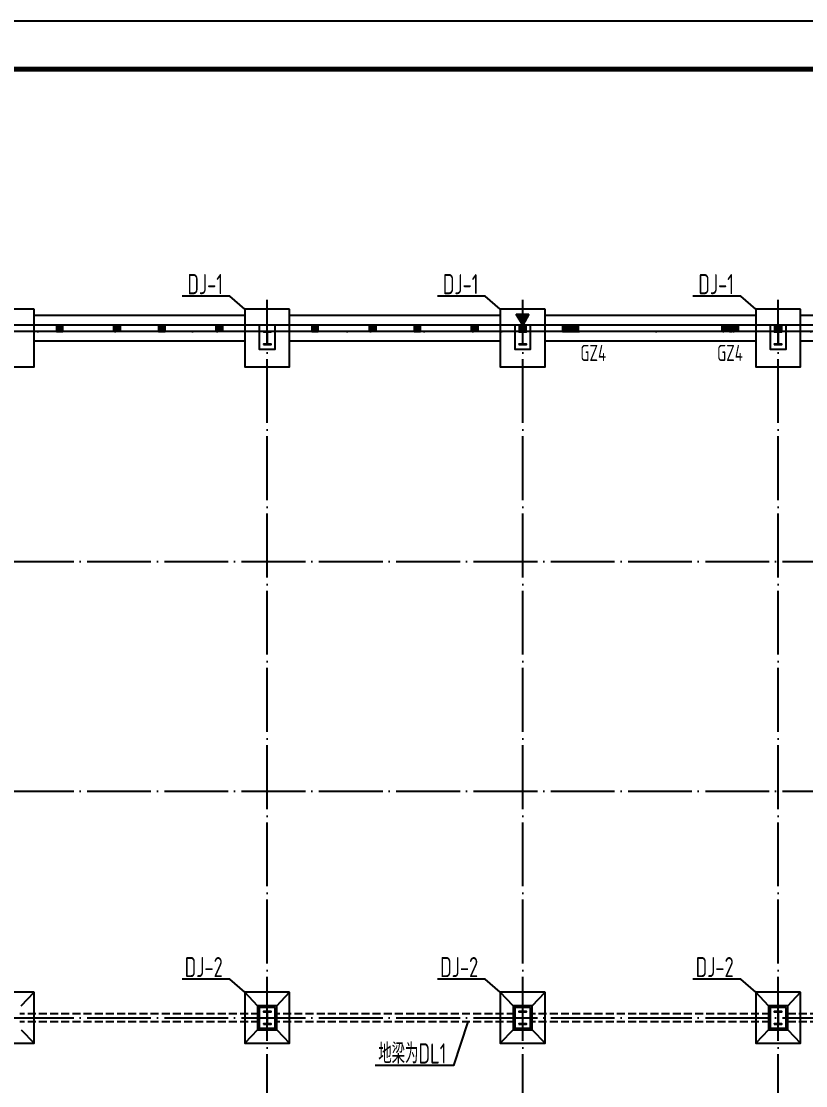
# Model space of a CAD drawing. Extents: x 32461 to 372567, y -698896 to 182569.
# Drawn here: x 105393 to 129956, y -35060 to -1707 of the extents above; entities that cross this region are included whole.
import ezdxf

# ---------------------------------------------------------------- set-up
doc = ezdxf.new("R2010")
doc.units = 0
doc.header["$LTSCALE"] = 1000
doc.header["$MEASUREMENT"] = 0
for name, pattern in [('DASH', [0.35, 0.25, -0.1]), ('DASHDOT', [25.4, 12.7, -6.35, 0, -6.35]), ('DOTE', [2.42, 2, -0.2, 0.02, -0.2])]:
    doc.linetypes.add(name, pattern=pattern)
for name, color, linetype in [('DHX', 1, 'DASHDOT'), ('DOTE', 252, 'CONTINUOUS'), ('GZ', 30, 'CONTINUOUS'), ('GZWZ', 20, 'CONTINUOUS'), ('PUB_TITLE', 4, 'CONTINUOUS'), ('S1', 2, 'CONTINUOUS'), ('WALL', 6, 'CONTINUOUS'), ('基础', 2, 'CONTINUOUS'), ('基础堆坡线', 97, 'CONTINUOUS'), ('基础编号', 255, 'CONTINUOUS'), ('柱', 2, 'CONTINUOUS'), ('梁', 4, 'DASH'), ('钢柱', 3, 'CONTINUOUS')]:
    doc.layers.add(name, color=color, linetype=linetype)
doc.styles.add('TSSD_REIN', font='atssdeng.shx', dxfattribs={"width": 0.7, "bigfont": 'atssdchn.shx'})

msp = doc.modelspace()

# ---------------------------------------------------------------- hatches: boundary and pattern name
at = {"layer": 'DHX'}
msp.add_hatch(color=256, dxfattribs=at).paths.add_polyline_path([(120890, -10882.5), (121289.7, -10882.5), (121093.1, -11230.6)])
at = {"layer": 'GZ'}
h = msp.add_hatch(dxfattribs=at)
h.set_pattern_fill('钢筋混凝土', color=256, scale=20, style=0)
h.set_pattern_definition([(135, (160077.446, -87035.726), (35.35534, 35.35534), []), (130, (160077.45, -87035.73), (-143.45204, -12.55043), [15, -165]), (185, (160077.45, -87035.73), (27.75027, 150.43843), [12, -132]), (79.5486, (160065.49, -87036.77), (-115.70188, 137.8879), [12.74804, -140.22842]), (133.8158, (160077.45, -86995.73), (-213.4482, -33.1038), [22.5, -247.5]), (83.3644, (160059.66, -86998.48), (-186.93254, 194.82357), [19.12206, -210.3426]), (188.8158, (160077.45, -86995.73), (-186.9324, 194.8237), [18, -198]), (159, (160057.45, -87005.73), (-119.38141, -80.52378), [15, -165]), (214, (160057.45, -87005.73), (-48.66307, 145.03), [12, -132]), (108.5486, (160047.5, -87012.44), (-168.04453, 64.5061), [12.74804, -140.22842]), (142.5, (160077.446, -87035.726), (-2.43197, 66.57877), [0, -130.4, 0, -134, 0, -132.5]), (172.5, (160077.446, -87035.726), (-52.61391, 78.88234), [0, -76.4, 0, -127.4, 0, -50.5]), (212.5, (160122.046, -87035.726), (-106.764487, -4.510974), [0, -50, 0, -156, 0, -207]), (222.5, (160142.05, -87035.73), (-116.63723, 20.021), [0, -65, 0, -103.6, 0, -147])])
h.paths.add_polyline_path([(106692.8, -11230.6), (106492.8, -11230.6), (106492.8, -11430.6), (106692.8, -11430.6)])
h = msp.add_hatch(dxfattribs=at)
h.set_pattern_fill('钢筋混凝土', color=256, scale=20, style=0)
h.set_pattern_definition([(45, (54908.16, -87035.726), (-35.35534, 35.35534), []), (50, (54908.16, -87035.73), (143.45204, -12.55043), [15, -165]), (355, (54908.16, -87035.73), (-27.75027, 150.43843), [12, -132]), (100.4514, (54920.12, -87036.77), (115.70188, 137.8879), [12.74804, -140.22842]), (46.1842, (54908.16, -86995.73), (213.4482, -33.1038), [22.5, -247.5]), (96.6356, (54925.95, -86998.48), (186.93254, 194.82357), [19.12206, -210.3426]), (351.1842, (54908.16, -86995.73), (186.9324, 194.8237), [18, -198]), (21, (54928.16, -87005.73), (119.38141, -80.52378), [15, -165]), (326, (54928.16, -87005.73), (48.66307, 145.03), [12, -132]), (71.4514, (54938.11, -87012.44), (168.04453, 64.5061), [12.74804, -140.22842]), (37.5, (54908.16, -87035.726), (2.43197, 66.57877), [0, -130.4, 0, -134, 0, -132.5]), (7.5, (54908.16, -87035.726), (52.61391, 78.88234), [0, -76.4, 0, -127.4, 0, -50.5]), (327.5, (54863.56, -87035.726), (106.764487, -4.510974), [0, -50, 0, -156, 0, -207]), (317.5, (54843.56, -87035.73), (116.63723, 20.021), [0, -65, 0, -103.6, 0, -147])])
h.paths.add_polyline_path([(108292.8, -11230.6), (108492.8, -11230.6), (108492.8, -11430.6), (108292.8, -11430.6)])
h = msp.add_hatch(dxfattribs=at)
h.set_pattern_fill('钢筋混凝土', color=256, scale=20, style=0)
h.set_pattern_definition([(135, (163277.75, -87035.726), (35.35534, 35.35534), []), (130, (163277.75, -87035.73), (-143.45204, -12.55043), [15, -165]), (185, (163277.75, -87035.73), (27.75027, 150.43843), [12, -132]), (79.5486, (163265.8, -87036.77), (-115.70188, 137.8879), [12.74804, -140.22842]), (133.8158, (163277.75, -86995.73), (-213.4482, -33.1038), [22.5, -247.5]), (83.3644, (163259.96, -86998.48), (-186.93254, 194.82357), [19.12206, -210.3426]), (188.8158, (163277.75, -86995.73), (-186.9324, 194.8237), [18, -198]), (159, (163257.75, -87005.73), (-119.38141, -80.52378), [15, -165]), (214, (163257.75, -87005.73), (-48.66307, 145.03), [12, -132]), (108.5486, (163247.8, -87012.44), (-168.04453, 64.5061), [12.74804, -140.22842]), (142.5, (163277.75, -87035.726), (-2.43197, 66.57877), [0, -130.4, 0, -134, 0, -132.5]), (172.5, (163277.75, -87035.726), (-52.61391, 78.88234), [0, -76.4, 0, -127.4, 0, -50.5]), (212.5, (163322.35, -87035.726), (-106.764487, -4.510974), [0, -50, 0, -156, 0, -207]), (222.5, (163342.35, -87035.73), (-116.63723, 20.021), [0, -65, 0, -103.6, 0, -147])])
h.paths.add_polyline_path([(109893.1, -11230.6), (109693.1, -11230.6), (109693.1, -11430.6), (109893.1, -11430.6)])
h = msp.add_hatch(dxfattribs=at)
h.set_pattern_fill('钢筋混凝土', color=256, scale=20, style=0)
h.set_pattern_definition([(45, (58108.467, -87035.726), (-35.35534, 35.35534), []), (50, (58108.47, -87035.73), (143.45204, -12.55043), [15, -165]), (355, (58108.47, -87035.73), (-27.75027, 150.43843), [12, -132]), (100.4514, (58120.42, -87036.77), (115.70188, 137.8879), [12.74804, -140.22842]), (46.1842, (58108.47, -86995.73), (213.4482, -33.1038), [22.5, -247.5]), (96.6356, (58126.25, -86998.48), (186.93254, 194.82357), [19.12206, -210.3426]), (351.1842, (58108.47, -86995.73), (186.9324, 194.8237), [18, -198]), (21, (58128.47, -87005.73), (119.38141, -80.52378), [15, -165]), (326, (58128.47, -87005.73), (48.66307, 145.03), [12, -132]), (71.4514, (58138.42, -87012.44), (168.04453, 64.5061), [12.74804, -140.22842]), (37.5, (58108.467, -87035.726), (2.43197, 66.57877), [0, -130.4, 0, -134, 0, -132.5]), (7.5, (58108.47, -87035.726), (52.61391, 78.88234), [0, -76.4, 0, -127.4, 0, -50.5]), (327.5, (58063.867, -87035.726), (106.764487, -4.510974), [0, -50, 0, -156, 0, -207]), (317.5, (58043.87, -87035.73), (116.63723, 20.021), [0, -65, 0, -103.6, 0, -147])])
h.paths.add_polyline_path([(111493.1, -11230.6), (111693.1, -11230.6), (111693.1, -11430.6), (111493.1, -11430.6)])
h = msp.add_hatch(dxfattribs=at)
h.set_pattern_fill('钢筋混凝土', color=256, scale=20, style=0)
h.set_pattern_definition([(135, (168077.446, -87035.726), (35.35534, 35.35534), []), (130, (168077.45, -87035.73), (-143.45204, -12.55043), [15, -165]), (185, (168077.45, -87035.73), (27.75027, 150.43843), [12, -132]), (79.5486, (168065.49, -87036.77), (-115.70188, 137.8879), [12.74804, -140.22842]), (133.8158, (168077.45, -86995.73), (-213.4482, -33.1038), [22.5, -247.5]), (83.3644, (168059.66, -86998.48), (-186.93254, 194.82357), [19.12206, -210.3426]), (188.8158, (168077.45, -86995.73), (-186.9324, 194.8237), [18, -198]), (159, (168057.45, -87005.73), (-119.38141, -80.52378), [15, -165]), (214, (168057.45, -87005.73), (-48.66307, 145.03), [12, -132]), (108.5486, (168047.5, -87012.44), (-168.04453, 64.5061), [12.74804, -140.22842]), (142.5, (168077.446, -87035.726), (-2.43197, 66.57877), [0, -130.4, 0, -134, 0, -132.5]), (172.5, (168077.446, -87035.726), (-52.61391, 78.88234), [0, -76.4, 0, -127.4, 0, -50.5]), (212.5, (168122.046, -87035.726), (-106.764487, -4.510974), [0, -50, 0, -156, 0, -207]), (222.5, (168142.05, -87035.73), (-116.63723, 20.021), [0, -65, 0, -103.6, 0, -147])])
h.paths.add_polyline_path([(114692.8, -11230.6), (114492.8, -11230.6), (114492.8, -11430.6), (114692.8, -11430.6)])
h = msp.add_hatch(dxfattribs=at)
h.set_pattern_fill('钢筋混凝土', color=256, scale=20, style=0)
h.set_pattern_definition([(45, (62908.16, -87035.726), (-35.35534, 35.35534), []), (50, (62908.16, -87035.73), (143.45204, -12.55043), [15, -165]), (355, (62908.16, -87035.73), (-27.75027, 150.43843), [12, -132]), (100.4514, (62920.12, -87036.77), (115.70188, 137.8879), [12.74804, -140.22842]), (46.1842, (62908.16, -86995.73), (213.4482, -33.1038), [22.5, -247.5]), (96.6356, (62925.95, -86998.48), (186.93254, 194.82357), [19.12206, -210.3426]), (351.1842, (62908.16, -86995.73), (186.9324, 194.8237), [18, -198]), (21, (62928.16, -87005.73), (119.38141, -80.52378), [15, -165]), (326, (62928.16, -87005.73), (48.66307, 145.03), [12, -132]), (71.4514, (62938.11, -87012.44), (168.04453, 64.5061), [12.74804, -140.22842]), (37.5, (62908.16, -87035.726), (2.43197, 66.57877), [0, -130.4, 0, -134, 0, -132.5]), (7.5, (62908.16, -87035.726), (52.61391, 78.88234), [0, -76.4, 0, -127.4, 0, -50.5]), (327.5, (62863.56, -87035.726), (106.764487, -4.510974), [0, -50, 0, -156, 0, -207]), (317.5, (62843.56, -87035.73), (116.63723, 20.021), [0, -65, 0, -103.6, 0, -147])])
h.paths.add_polyline_path([(116292.8, -11230.6), (116492.8, -11230.6), (116492.8, -11430.6), (116292.8, -11430.6)])
h = msp.add_hatch(dxfattribs=at)
h.set_pattern_fill('钢筋混凝土', color=256, scale=20, style=0)
h.set_pattern_definition([(135, (171277.75, -87035.726), (35.35534, 35.35534), []), (130, (171277.75, -87035.73), (-143.45204, -12.55043), [15, -165]), (185, (171277.75, -87035.73), (27.75027, 150.43843), [12, -132]), (79.5486, (171265.8, -87036.77), (-115.70188, 137.8879), [12.74804, -140.22842]), (133.8158, (171277.75, -86995.73), (-213.4482, -33.1038), [22.5, -247.5]), (83.3644, (171259.96, -86998.48), (-186.93254, 194.82357), [19.12206, -210.3426]), (188.8158, (171277.75, -86995.73), (-186.9324, 194.8237), [18, -198]), (159, (171257.75, -87005.73), (-119.38141, -80.52378), [15, -165]), (214, (171257.75, -87005.73), (-48.66307, 145.03), [12, -132]), (108.5486, (171247.8, -87012.44), (-168.04453, 64.5061), [12.74804, -140.22842]), (142.5, (171277.75, -87035.726), (-2.43197, 66.57877), [0, -130.4, 0, -134, 0, -132.5]), (172.5, (171277.75, -87035.726), (-52.61391, 78.88234), [0, -76.4, 0, -127.4, 0, -50.5]), (212.5, (171322.35, -87035.726), (-106.764487, -4.510974), [0, -50, 0, -156, 0, -207]), (222.5, (171342.35, -87035.73), (-116.63723, 20.021), [0, -65, 0, -103.6, 0, -147])])
h.paths.add_polyline_path([(117893.1, -11230.6), (117693.1, -11230.6), (117693.1, -11430.6), (117893.1, -11430.6)])
h = msp.add_hatch(dxfattribs=at)
h.set_pattern_fill('钢筋混凝土', color=256, scale=20, style=0)
h.set_pattern_definition([(45, (66108.467, -87035.726), (-35.35534, 35.35534), []), (50, (66108.47, -87035.73), (143.45204, -12.55043), [15, -165]), (355, (66108.47, -87035.73), (-27.75027, 150.43843), [12, -132]), (100.4514, (66120.42, -87036.77), (115.70188, 137.8879), [12.74804, -140.22842]), (46.1842, (66108.47, -86995.73), (213.4482, -33.1038), [22.5, -247.5]), (96.6356, (66126.25, -86998.48), (186.93254, 194.82357), [19.12206, -210.3426]), (351.1842, (66108.47, -86995.73), (186.9324, 194.8237), [18, -198]), (21, (66128.47, -87005.73), (119.38141, -80.52378), [15, -165]), (326, (66128.47, -87005.73), (48.66307, 145.03), [12, -132]), (71.4514, (66138.42, -87012.44), (168.04453, 64.5061), [12.74804, -140.22842]), (37.5, (66108.467, -87035.726), (2.43197, 66.57877), [0, -130.4, 0, -134, 0, -132.5]), (7.5, (66108.47, -87035.726), (52.61391, 78.88234), [0, -76.4, 0, -127.4, 0, -50.5]), (327.5, (66063.867, -87035.726), (106.764487, -4.510974), [0, -50, 0, -156, 0, -207]), (317.5, (66043.87, -87035.73), (116.63723, 20.021), [0, -65, 0, -103.6, 0, -147])])
h.paths.add_polyline_path([(119493.1, -11230.6), (119693.1, -11230.6), (119693.1, -11430.6), (119493.1, -11430.6)])
h = msp.add_hatch(dxfattribs=at)
h.set_pattern_fill('钢筋混凝土', color=256, scale=20, style=0)
h.set_pattern_definition([(45, (67608.41, -87035.726), (-35.35534, 35.35534), []), (50, (67608.41, -87035.73), (143.45204, -12.55043), [15, -165]), (355, (67608.41, -87035.73), (-27.75027, 150.43843), [12, -132]), (100.4514, (67620.36, -87036.77), (115.70188, 137.8879), [12.74804, -140.22842]), (46.1842, (67608.4, -86995.73), (213.4482, -33.1038), [22.5, -247.5]), (96.6356, (67626.2, -86998.48), (186.93254, 194.82357), [19.12206, -210.3426]), (351.1842, (67608.4, -86995.73), (186.9324, 194.8237), [18, -198]), (21, (67628.41, -87005.73), (119.38141, -80.52378), [15, -165]), (326, (67628.41, -87005.73), (48.66307, 145.03), [12, -132]), (71.4514, (67638.36, -87012.44), (168.04453, 64.5061), [12.74804, -140.22842]), (37.5, (67608.41, -87035.726), (2.43197, 66.57877), [0, -130.4, 0, -134, 0, -132.5]), (7.5, (67608.41, -87035.726), (52.61391, 78.88234), [0, -76.4, 0, -127.4, 0, -50.5]), (327.5, (67563.81, -87035.726), (106.764487, -4.510974), [0, -50, 0, -156, 0, -207]), (317.5, (67543.81, -87035.73), (116.63723, 20.021), [0, -65, 0, -103.6, 0, -147])])
h.paths.add_polyline_path([(120993.1, -11230.6), (121193.1, -11230.6), (121193.1, -11430.6), (120993.1, -11430.6)])
h = msp.add_hatch(dxfattribs=at)
h.set_pattern_fill('钢筋混凝土', color=256, scale=20, style=0)
h.set_pattern_definition([(135, (176227.694, -87035.726), (35.35534, 35.35534), []), (130, (176227.69, -87035.73), (-143.45204, -12.55043), [15, -165]), (185, (176227.7, -87035.73), (27.75027, 150.43843), [12, -132]), (79.5486, (176215.74, -87036.77), (-115.70188, 137.8879), [12.74804, -140.22842]), (133.8158, (176227.7, -86995.73), (-213.4482, -33.1038), [22.5, -247.5]), (83.3644, (176209.9, -86998.48), (-186.93254, 194.82357), [19.12206, -210.3426]), (188.8158, (176227.7, -86995.73), (-186.9324, 194.8237), [18, -198]), (159, (176207.69, -87005.73), (-119.38141, -80.52378), [15, -165]), (214, (176207.7, -87005.73), (-48.66307, 145.03), [12, -132]), (108.5486, (176197.75, -87012.44), (-168.04453, 64.5061), [12.74804, -140.22842]), (142.5, (176227.694, -87035.726), (-2.43197, 66.57877), [0, -130.4, 0, -134, 0, -132.5]), (172.5, (176227.694, -87035.726), (-52.61391, 78.88234), [0, -76.4, 0, -127.4, 0, -50.5]), (212.5, (176272.294, -87035.726), (-106.764487, -4.510974), [0, -50, 0, -156, 0, -207]), (222.5, (176292.29, -87035.73), (-116.63723, 20.021), [0, -65, 0, -103.6, 0, -147])])
h.paths.add_polyline_path([(122843.1, -11230.6), (122343.1, -11230.6), (122343.1, -11430.6), (122843.1, -11430.6)])
h = msp.add_hatch(dxfattribs=at)
h.set_pattern_fill('钢筋混凝土', color=256, scale=20, style=0)
h.set_pattern_definition([(45, (73958.41, -87035.726), (-35.35534, 35.35534), []), (50, (73958.41, -87035.73), (143.45204, -12.55043), [15, -165]), (355, (73958.41, -87035.73), (-27.75027, 150.43843), [12, -132]), (100.4514, (73970.36, -87036.77), (115.70188, 137.8879), [12.74804, -140.22842]), (46.1842, (73958.4, -86995.73), (213.4482, -33.1038), [22.5, -247.5]), (96.6356, (73976.2, -86998.48), (186.93254, 194.82357), [19.12206, -210.3426]), (351.1842, (73958.4, -86995.73), (186.9324, 194.8237), [18, -198]), (21, (73978.41, -87005.73), (119.38141, -80.52378), [15, -165]), (326, (73978.41, -87005.73), (48.66307, 145.03), [12, -132]), (71.4514, (73988.36, -87012.44), (168.04453, 64.5061), [12.74804, -140.22842]), (37.5, (73958.41, -87035.726), (2.43197, 66.57877), [0, -130.4, 0, -134, 0, -132.5]), (7.5, (73958.41, -87035.726), (52.61391, 78.88234), [0, -76.4, 0, -127.4, 0, -50.5]), (327.5, (73913.81, -87035.726), (106.764487, -4.510974), [0, -50, 0, -156, 0, -207]), (317.5, (73893.81, -87035.73), (116.63723, 20.021), [0, -65, 0, -103.6, 0, -147])])
h.paths.add_polyline_path([(127343.1, -11230.6), (127843.1, -11230.6), (127843.1, -11430.6), (127343.1, -11430.6)])
h = msp.add_hatch(dxfattribs=at)
h.set_pattern_fill('钢筋混凝土', color=256, scale=20, style=0)
h.set_pattern_definition([(45, (75608.41, -87035.726), (-35.35534, 35.35534), []), (50, (75608.41, -87035.73), (143.45204, -12.55043), [15, -165]), (355, (75608.41, -87035.73), (-27.75027, 150.43843), [12, -132]), (100.4514, (75620.36, -87036.77), (115.70188, 137.8879), [12.74804, -140.22842]), (46.1842, (75608.4, -86995.73), (213.4482, -33.1038), [22.5, -247.5]), (96.6356, (75626.2, -86998.48), (186.93254, 194.82357), [19.12206, -210.3426]), (351.1842, (75608.4, -86995.73), (186.9324, 194.8237), [18, -198]), (21, (75628.41, -87005.73), (119.38141, -80.52378), [15, -165]), (326, (75628.41, -87005.73), (48.66307, 145.03), [12, -132]), (71.4514, (75638.36, -87012.44), (168.04453, 64.5061), [12.74804, -140.22842]), (37.5, (75608.41, -87035.726), (2.43197, 66.57877), [0, -130.4, 0, -134, 0, -132.5]), (7.5, (75608.41, -87035.726), (52.61391, 78.88234), [0, -76.4, 0, -127.4, 0, -50.5]), (327.5, (75563.81, -87035.726), (106.764487, -4.510974), [0, -50, 0, -156, 0, -207]), (317.5, (75543.81, -87035.73), (116.63723, 20.021), [0, -65, 0, -103.6, 0, -147])])
h.paths.add_polyline_path([(128993.1, -11230.6), (129193.1, -11230.6), (129193.1, -11430.6), (128993.1, -11430.6)])

# ---------------------------------------------------------------- linework, layer by layer
at = {"layer": 'DHX'}
msp.add_lwpolyline([(120890, -10882.5), (121289.7, -10882.5), (121093.1, -11230.6)], close=True, dxfattribs=at)
at = {"layer": 'DOTE', "color": 251, "linetype": 'DOTE'}
for p, q in [((113093.1, -55430.6), (113093.1, -10430.6)), ((121093.1, -55430.6), (121093.1, -10430.6)), ((129093.1, -55430.6), (129093.1, -10430.6)), ((154093.1, -11430.6), (88093.1, -11430.6)), ((88093.1, -18630.6), (154193.1, -18630.6)), ((88093.1, -25830.6), (154193.1, -25830.6)), ((88093.1, -32930.6), (154093.1, -32930.6))]:
    msp.add_line(p, q, dxfattribs=at)
at = {"layer": 'GZ'}
for points in [[(106692.8, -11230.6), (106492.8, -11230.6), (106492.8, -11430.6), (106692.8, -11430.6)], [(108292.8, -11230.6), (108492.8, -11230.6), (108492.8, -11430.6), (108292.8, -11430.6)], [(109893.1, -11230.6), (109693.1, -11230.6), (109693.1, -11430.6), (109893.1, -11430.6)], [(111493.1, -11230.6), (111693.1, -11230.6), (111693.1, -11430.6), (111493.1, -11430.6)], [(114692.8, -11230.6), (114492.8, -11230.6), (114492.8, -11430.6), (114692.8, -11430.6)], [(116292.8, -11230.6), (116492.8, -11230.6), (116492.8, -11430.6), (116292.8, -11430.6)], [(117893.1, -11230.6), (117693.1, -11230.6), (117693.1, -11430.6), (117893.1, -11430.6)], [(119493.1, -11230.6), (119693.1, -11230.6), (119693.1, -11430.6), (119493.1, -11430.6)], [(120993.1, -11230.6), (121193.1, -11230.6), (121193.1, -11430.6), (120993.1, -11430.6)], [(122843.1, -11230.6), (122343.1, -11230.6), (122343.1, -11430.6), (122843.1, -11430.6)], [(127343.1, -11230.6), (127843.1, -11230.6), (127843.1, -11430.6), (127343.1, -11430.6)], [(128993.1, -11230.6), (129193.1, -11230.6), (129193.1, -11430.6), (128993.1, -11430.6)]]:
    msp.add_lwpolyline(points, close=True, dxfattribs=at)
at = {"layer": 'PUB_TITLE'}
msp.add_lwpolyline([(74273.1, -64706.8), (185723.1, -64706.8), (185723.1, -1706.8), (74273.1, -1706.8)], close=True, dxfattribs=at)
at = {"layer": 'PUB_TITLE', "const_width": 150}
msp.add_lwpolyline([(78023.1, -63206.8), (184223.1, -63206.8), (184223.1, -3206.8), (78023.1, -3206.8)], close=True, dxfattribs=at)
at = {"layer": 'S1'}
for p, q in [((112393.1, -10930.6), (105793.1, -10930.6)), ((120393.1, -10930.6), (113793.1, -10930.6)), ((128393.1, -10930.6), (121793.1, -10930.6)), ((135493.1, -10930.6), (129793.1, -10930.6)), ((112393.1, -11730.6), (105793.1, -11730.6)), ((120393.1, -11730.6), (113793.1, -11730.6)), ((128393.1, -11730.6), (121793.1, -11730.6)), ((135493.1, -11730.6), (129793.1, -11730.6))]:
    msp.add_line(p, q, dxfattribs=at)
at = {"layer": 'WALL'}
for p, q in [((136543.1, -11230.6), (88893.1, -11230.6)), ((135943.1, -11430.6), (89093.1, -11430.6))]:
    msp.add_line(p, q, dxfattribs=at)
at = {"layer": '基础'}
for points in [[(105793.1, -10730.6), (104393.1, -10730.6), (104393.1, -12530.6), (105793.1, -12530.6)], [(113793.1, -10730.6), (112393.1, -10730.6), (112393.1, -12530.6), (113793.1, -12530.6)], [(121793.1, -10730.6), (120393.1, -10730.6), (120393.1, -12530.6), (121793.1, -12530.6)], [(129793.1, -10730.6), (128393.1, -10730.6), (128393.1, -12530.6), (129793.1, -12530.6)], [(105793.1, -32130.6), (104393.1, -32130.6), (104393.1, -33730.6), (105793.1, -33730.6)], [(113793.1, -32130.6), (112393.1, -32130.6), (112393.1, -33730.6), (113793.1, -33730.6)], [(121793.1, -32130.6), (120393.1, -32130.6), (120393.1, -33730.6), (121793.1, -33730.6)], [(129793.1, -32130.6), (128393.1, -32130.6), (128393.1, -33730.6), (129793.1, -33730.6)]]:
    msp.add_lwpolyline(points, close=True, dxfattribs=at)
at = {"layer": '基础堆坡线'}
for p, q in [((105393.1, -32555.6), (105793.1, -32130.6)), ((112793.1, -32555.6), (112393.1, -32130.6)), ((113393.1, -32555.6), (113793.1, -32130.6)), ((120793.1, -32555.6), (120393.1, -32130.6)), ((121393.1, -32555.6), (121793.1, -32130.6)), ((128793.1, -32555.6), (128393.1, -32130.6)), ((129393.1, -32555.6), (129793.1, -32130.6)), ((105393.1, -33305.6), (105793.1, -33730.6)), ((112793.1, -33305.6), (112393.1, -33730.6)), ((113393.1, -33305.6), (113793.1, -33730.6)), ((120793.1, -33305.6), (120393.1, -33730.6)), ((121393.1, -33305.6), (121793.1, -33730.6)), ((128793.1, -33305.6), (128393.1, -33730.6)), ((129393.1, -33305.6), (129793.1, -33730.6))]:
    msp.add_line(p, q, dxfattribs=at)
for points in [[(113393.1, -32555.6), (112793.1, -32555.6), (112793.1, -33305.6), (113393.1, -33305.6)], [(121393.1, -32555.6), (120793.1, -32555.6), (120793.1, -33305.6), (121393.1, -33305.6)], [(129393.1, -32555.6), (128793.1, -32555.6), (128793.1, -33305.6), (129393.1, -33305.6)]]:
    msp.add_lwpolyline(points, close=True, dxfattribs=at)
at = {"layer": '基础编号'}
for points in [[(112393.1, -10730.6), (111919.3, -10323.8), (110426.5, -10323.8)], [(120393.1, -10730.6), (119919.3, -10323.8), (118426.5, -10323.8)], [(128393.1, -10730.6), (127919.3, -10323.8), (126426.5, -10323.8)], [(112393.1, -32130.6), (111919.3, -31723.8), (110426.5, -31723.8)], [(120393.1, -32130.6), (119919.3, -31723.8), (118426.5, -31723.8)], [(128393.1, -32130.6), (127919.3, -31723.8), (126426.5, -31723.8)], [(119372, -33055.6), (118931, -34430.4), (116475.2, -34430.4)]]:
    msp.add_lwpolyline(points, dxfattribs=at)
at = {"layer": '柱'}
for points in [[(113343.1, -11230.6), (112843.1, -11230.6), (112843.1, -11980.6), (113343.1, -11980.6)], [(121343.1, -11230.6), (120843.1, -11230.6), (120843.1, -11980.6), (121343.1, -11980.6)], [(129343.1, -11230.6), (128843.1, -11230.6), (128843.1, -11980.6), (129343.1, -11980.6)], [(113343.1, -32605.6), (112843.1, -32605.6), (112843.1, -33255.6), (113343.1, -33255.6)], [(121343.1, -32605.6), (120843.1, -32605.6), (120843.1, -33255.6), (121343.1, -33255.6)], [(129343.1, -32605.6), (128843.1, -32605.6), (128843.1, -33255.6), (129343.1, -33255.6)]]:
    msp.add_lwpolyline(points, close=True, dxfattribs=at)
at = {"layer": '梁'}
for p, q in [((112843.1, -32805.6), (105343.1, -32805.6)), ((120843.1, -32805.6), (113343.1, -32805.6)), ((128843.1, -32805.6), (121343.1, -32805.6)), ((135943.1, -32805.6), (129343.1, -32805.6)), ((112843.1, -33055.6), (105343.1, -33055.6)), ((120843.1, -33055.6), (113343.1, -33055.6)), ((128843.1, -33055.6), (121343.1, -33055.6)), ((135943.1, -33055.6), (129343.1, -33055.6))]:
    msp.add_line(p, q, dxfattribs=at)
at = {"layer": '钢柱'}
for points in [[(112973.1, -11830.6), (113213.1, -11830.6), (113213.1, -11820.6), (113097.1, -11820.6), (113097.1, -11440.6), (113213.1, -11440.6), (113213.1, -11430.6), (112973.1, -11430.6), (112973.1, -11440.6), (113089.1, -11440.6), (113089.1, -11820.6), (112973.1, -11820.6), (112973.1, -11830.6)], [(120973.1, -11830.6), (121213.1, -11830.6), (121213.1, -11820.6), (121097.1, -11820.6), (121097.1, -11440.6), (121213.1, -11440.6), (121213.1, -11430.6), (120973.1, -11430.6), (120973.1, -11440.6), (121089.1, -11440.6), (121089.1, -11820.6), (120973.1, -11820.6), (120973.1, -11830.6)], [(128973.1, -11830.6), (129213.1, -11830.6), (129213.1, -11820.6), (129097.1, -11820.6), (129097.1, -11440.6), (129213.1, -11440.6), (129213.1, -11430.6), (128973.1, -11430.6), (128973.1, -11440.6), (129089.1, -11440.6), (129089.1, -11820.6), (128973.1, -11820.6), (128973.1, -11830.6)], [(112973.1, -33130.6), (113213.1, -33130.6), (113213.1, -33120.6), (113097.1, -33120.6), (113097.1, -32740.6), (113213.1, -32740.6), (113213.1, -32730.6), (112973.1, -32730.6), (112973.1, -32740.6), (113089.1, -32740.6), (113089.1, -33120.6), (112973.1, -33120.6), (112973.1, -33130.6)], [(120973.1, -33130.6), (121213.1, -33130.6), (121213.1, -33120.6), (121097.1, -33120.6), (121097.1, -32740.6), (121213.1, -32740.6), (121213.1, -32730.6), (120973.1, -32730.6), (120973.1, -32740.6), (121089.1, -32740.6), (121089.1, -33120.6), (120973.1, -33120.6), (120973.1, -33130.6)], [(128973.1, -33130.6), (129213.1, -33130.6), (129213.1, -33120.6), (129097.1, -33120.6), (129097.1, -32740.6), (129213.1, -32740.6), (129213.1, -32730.6), (128973.1, -32730.6), (128973.1, -32740.6), (129089.1, -32740.6), (129089.1, -33120.6), (128973.1, -33120.6), (128973.1, -33130.6)]]:
    msp.add_lwpolyline(points, dxfattribs=at)

# ---------------------------------------------------------------- texts
at = {"layer": 'GZWZ', "style": 'TSSD_REIN', "width": 0.7}
for p in [(122900.5, -12351.7), (127182, -12351.7)]:
    msp.add_text('GZ4', height=504, dxfattribs=at).set_placement(p)
at = {"layer": '基础编号', "style": 'TSSD_REIN', "width": 0.7}
for s, p in [('DJ-1', (110594.4, -10258.1)), ('DJ-1', (118594.4, -10258.1)), ('DJ-1', (126594.4, -10258.1)), ('DJ-2', (110509.6, -31658.1)), ('DJ-2', (118509.6, -31658.1)), ('DJ-2', (126509.6, -31658.1)), ('地梁为DL1', (116571.9, -34364.7))]:
    msp.add_text(s, height=630, dxfattribs=at).set_placement(p)

doc.saveas('drawing.dxf')
